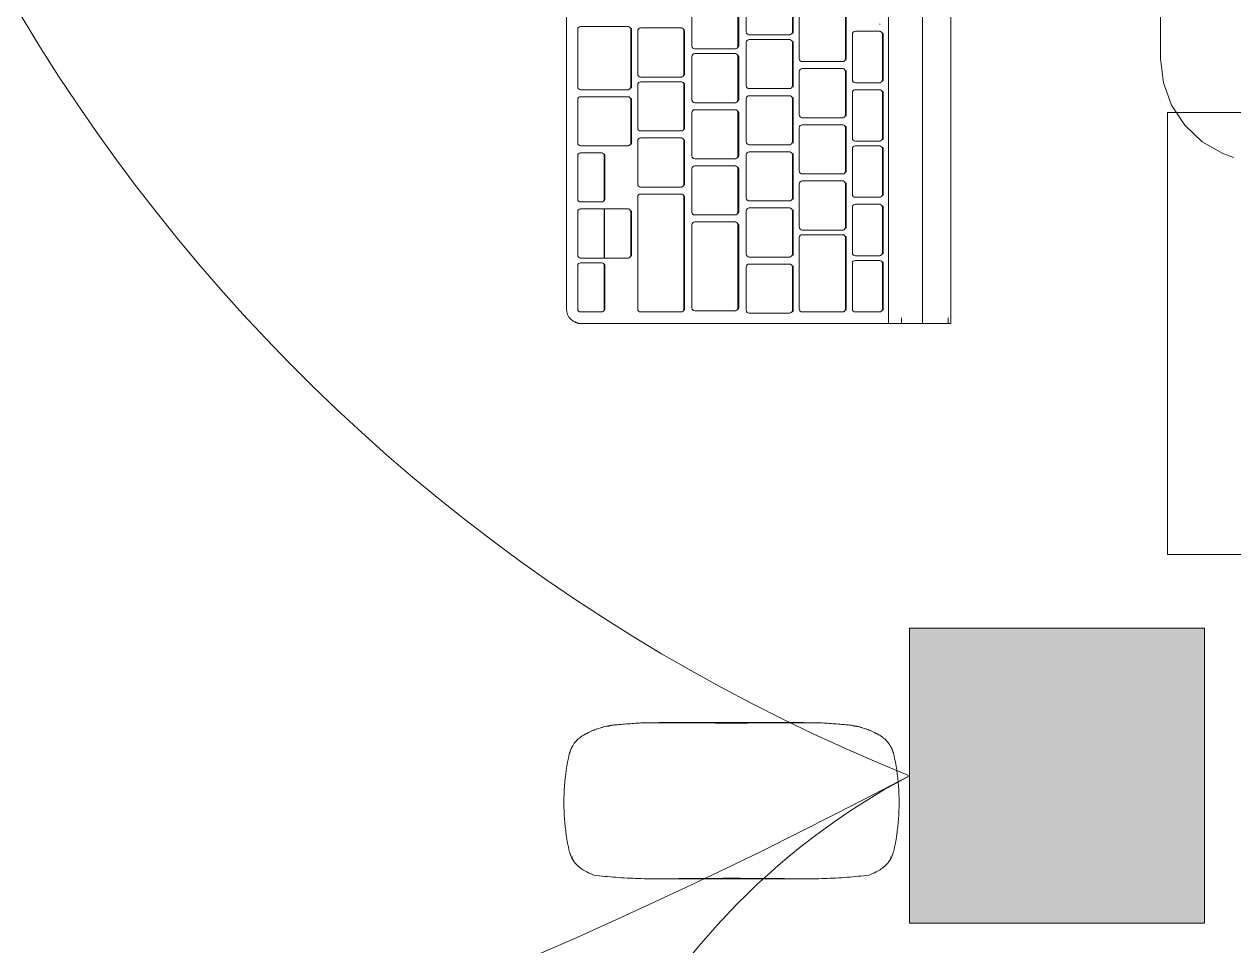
# Model space of a CAD drawing. Header units: millimetres. Extents: x -11245 to 8231, y -22520 to -3800.
# Drawn here: x -35 to 375.4, y -11377.4 to -11064.7 of the extents above; entities that cross this region are included whole.
import ezdxf

# ---------------------------------------------------------------- set-up
doc = ezdxf.new("R2010")
doc.units = ezdxf.units.MM
for name, color, linetype, lineweight in [('A-ANNO-NOTE', 131, 'Continuous', 9), ('A-DETL-GENF', 92, 'Continuous', 9), ('A-DETL-THIN', 151, 'Continuous', 9), ('I-FURN', 30, 'Continuous', 9)]:
    doc.layers.add(name, color=color, linetype=linetype, lineweight=lineweight)

# ---------------------------------------------------------------- blocks, each defined once
blk = doc.blocks.new('Blks_Elet_Apple_iMac - Apple iMac-V24-PONTOS ELÉTRICOS TÉRREO')
at = {"layer": 'I-FURN', "color": 254}
for p, q in [((51.79, 10.14), (-51.79, 10.14)), ((141.61, -61.03), (-137.79, -61.03)), ((141.61, -61.08), (141.61, -70.67)), ((141.61, -61.91), (139.61, -61.91)), ((141.61, -70.67), (-137.79, -70.67)), ((141.61, -70.67), (141.61, -82.21)), ((139.61, -77.79), (141.61, -77.79)), ((141.61, -82.21), (-137.79, -82.21)), ((-137.79, -82.21), (141.61, -82.21)), ((40.01, -85.23), (40.01, -84.99)), ((42.39, -84.99), (42.39, -85.23)), ((42.39, -85.23), (42.39, -93.42)), ((43.39, -83.99), (58.85, -83.99)), ((58.85, -84.23), (43.39, -84.23)), ((59.85, -85.23), (59.85, -84.99)), ((59.85, -93.42), (59.85, -85.23)), ((62.23, -84.99), (62.23, -85.23)), ((62.23, -85.23), (62.23, -93.42)), ((63.23, -83.99), (78.69, -83.99)), ((78.69, -84.23), (63.23, -84.23)), ((79.69, -85.23), (79.69, -84.99)), ((79.69, -93.42), (79.69, -85.23)), ((81.28, -84.99), (81.28, -85.23)), ((81.28, -85.23), (81.28, -93.42)), ((82.28, -83.99), (97.74, -83.99)), ((97.74, -84.23), (82.28, -84.23)), ((98.74, -85.23), (98.74, -84.99)), ((98.74, -93.42), (98.74, -85.23)), ((101.12, -84.99), (101.12, -85.23)), ((101.12, -85.23), (101.12, -93.42)), ((102.12, -83.99), (117.59, -83.99)), ((117.59, -84.23), (102.12, -84.23)), ((118.59, -85.23), (118.59, -84.99)), ((118.59, -93.42), (118.59, -85.23)), ((120.17, -84.99), (120.17, -85.23)), ((120.17, -85.23), (120.17, -93.42)), ((121.17, -83.99), (136.64, -83.99)), ((136.64, -84.23), (121.17, -84.23)), ((137.64, -85.23), (137.64, -84.99)), ((137.64, -93.42), (137.64, -85.23)), ((141.61, -186.46), (141.61, -82.21)), ((37.04, -96.52), (51.71, -96.52)), ((51.71, -96.76), (37.04, -96.76)), ((43.39, -94.41), (58.85, -94.41)), ((52.71, -97.76), (52.71, -97.52)), ((52.71, -111.44), (52.71, -97.76)), ((55.09, -97.52), (55.09, -97.76)), ((55.09, -97.76), (55.09, -111.44)), ((56.09, -96.52), (70.76, -96.52)), ((70.76, -96.76), (56.09, -96.76)), ((63.23, -94.41), (78.69, -94.41)), ((71.76, -97.76), (71.76, -97.52)), ((71.76, -111.44), (71.76, -97.76)), ((74.14, -97.52), (74.14, -97.76)), ((74.14, -97.76), (74.14, -111.44)), ((75.14, -96.52), (89.81, -96.52)), ((89.81, -96.76), (75.14, -96.76)), ((82.28, -94.41), (97.74, -94.41)), ((90.81, -97.76), (90.81, -97.52)), ((90.81, -111.44), (90.81, -97.76)), ((93.19, -97.52), (93.19, -97.76)), ((93.19, -97.76), (93.19, -111.44)), ((94.19, -96.52), (108.86, -96.52)), ((108.86, -96.76), (94.19, -96.76)), ((102.12, -94.41), (117.59, -94.41)), ((109.86, -97.76), (109.86, -97.52)), ((109.86, -111.44), (109.86, -97.76)), ((111.44, -97.52), (111.44, -97.76)), ((111.44, -97.76), (111.44, -111.44)), ((112.44, -96.52), (136.64, -96.52)), ((136.64, -96.76), (112.44, -96.76)), ((121.17, -94.41), (136.64, -94.41)), ((137.64, -97.76), (137.64, -97.52)), ((137.64, -111.44), (137.64, -97.76)), ((27.95, -114.54), (42.62, -114.54)), ((42.62, -114.78), (27.95, -114.78)), ((37.04, -112.43), (51.71, -112.43)), ((46.21, -114.54), (60.88, -114.54)), ((60.88, -114.78), (46.21, -114.78)), ((56.09, -112.43), (70.76, -112.43)), ((65.26, -114.54), (79.93, -114.54)), ((79.93, -114.78), (65.26, -114.78)), ((75.14, -112.43), (89.81, -112.43)), ((84.31, -114.54), (98.98, -114.54)), ((98.98, -114.78), (84.31, -114.78)), ((94.19, -112.43), (108.86, -112.43)), ((103.36, -114.54), (118.03, -114.54)), ((118.03, -114.78), (103.36, -114.78)), ((112.44, -112.43), (136.64, -112.43)), ((122.41, -114.54), (137.08, -114.54)), ((137.08, -114.78), (122.41, -114.78)), ((276.99, -110.97), (276.99, -121.39)), ((329.97, -121.4), (329.97, -110.93)), ((43.62, -115.77), (43.62, -115.53)), ((43.62, -129.45), (43.62, -115.77)), ((45.21, -115.53), (45.21, -115.77)), ((45.21, -115.77), (45.21, -129.45)), ((61.88, -115.77), (61.88, -115.53)), ((61.88, -129.45), (61.88, -115.77)), ((64.26, -115.53), (64.26, -115.77)), ((64.26, -115.77), (64.26, -129.45)), ((80.93, -115.77), (80.93, -115.53)), ((80.93, -129.45), (80.93, -115.77)), ((83.31, -115.53), (83.31, -115.77)), ((83.31, -115.77), (83.31, -129.45)), ((99.98, -115.77), (99.98, -115.53)), ((99.98, -129.45), (99.98, -115.77)), ((102.36, -115.53), (102.36, -115.77)), ((102.36, -115.77), (102.36, -129.45)), ((119.03, -115.77), (119.03, -115.53)), ((119.03, -129.45), (119.03, -115.77)), ((121.41, -115.53), (121.41, -115.77)), ((121.41, -115.77), (121.41, -129.45)), ((138.08, -115.77), (138.08, -115.53)), ((138.08, -129.45), (138.08, -115.77)), ((276.99, -121.39), (276.99, -149.51)), ((329.97, -149.5), (329.97, -121.4)), ((27.95, -130.44), (42.62, -130.44)), ((46.21, -130.44), (60.88, -130.44)), ((65.26, -130.44), (79.93, -130.44)), ((84.31, -130.44), (98.98, -130.44)), ((103.36, -130.44), (118.03, -130.44)), ((122.41, -130.44), (137.08, -130.44)), ((32.71, -133), (47.38, -133)), ((47.38, -133.24), (32.71, -133.24)), ((48.38, -134.23), (48.38, -133.99)), ((48.38, -147.91), (48.38, -134.23)), ((49.97, -133.99), (49.97, -134.23)), ((49.97, -134.23), (49.97, -147.91)), ((50.97, -133), (65.64, -133)), ((65.64, -133.24), (50.97, -133.24)), ((66.64, -134.23), (66.64, -133.99)), ((66.64, -147.91), (66.64, -134.23)), ((69.02, -133.99), (69.02, -134.23)), ((69.02, -134.23), (69.02, -147.91)), ((70.02, -133), (84.69, -133)), ((84.69, -133.24), (70.02, -133.24)), ((85.69, -134.23), (85.69, -133.99)), ((85.69, -147.91), (85.69, -134.23)), ((88.07, -133.99), (88.07, -134.23)), ((88.07, -134.23), (88.07, -147.91)), ((89.07, -133), (103.74, -133)), ((103.74, -133.24), (89.07, -133.24)), ((104.74, -134.23), (104.74, -133.99)), ((104.74, -147.91), (104.74, -134.23)), ((107.12, -133.99), (107.12, -134.23)), ((107.12, -134.23), (107.12, -147.91)), ((108.12, -133), (136.26, -133)), ((136.26, -133.24), (108.12, -133.24)), ((137.26, -134.23), (137.26, -133.99)), ((137.26, -147.91), (137.26, -134.23)), ((32.71, -148.9), (47.38, -148.9)), ((42.29, -151.35), (56.96, -151.35)), ((56.96, -151.59), (42.29, -151.59)), ((50.97, -148.9), (65.64, -148.9)), ((60.55, -151.35), (75.22, -151.35)), ((75.22, -151.59), (60.55, -151.59)), ((70.02, -148.9), (84.69, -148.9)), ((79.6, -151.35), (94.27, -151.35)), ((94.27, -151.59), (79.6, -151.59)), ((89.07, -148.9), (103.74, -148.9)), ((98.65, -151.35), (136.64, -151.35)), ((136.64, -151.59), (98.65, -151.59)), ((108.12, -148.9), (136.26, -148.9)), ((276.99, -149.51), (276.99, -159.93)), ((329.97, -159.97), (329.97, -149.5)), ((41.29, -152.34), (41.29, -152.58)), ((41.29, -152.58), (41.29, -166.26)), ((57.96, -152.58), (57.96, -152.34)), ((57.96, -166.26), (57.96, -152.58)), ((59.55, -152.34), (59.55, -152.58)), ((59.55, -152.58), (59.55, -166.26)), ((76.22, -152.58), (76.22, -152.34)), ((76.22, -166.26), (76.22, -152.58)), ((78.6, -152.34), (78.6, -152.58)), ((78.6, -152.58), (78.6, -166.26)), ((95.27, -152.58), (95.27, -152.34)), ((95.27, -166.26), (95.27, -152.58)), ((97.65, -152.34), (97.65, -152.58)), ((97.65, -152.58), (97.65, -166.26)), ((137.64, -152.58), (137.64, -152.34)), ((137.64, -166.26), (137.64, -152.58)), ((42.29, -167.25), (56.96, -167.25)), ((60.55, -167.25), (75.22, -167.25)), ((79.6, -167.25), (94.27, -167.25)), ((98.65, -167.25), (136.64, -167.25)), ((40.8, -170.36), (40.8, -170.6)), ((40.8, -170.6), (40.8, -186.62)), ((41.8, -169.37), (61.23, -169.37)), ((61.23, -169.6), (41.8, -169.6)), ((62.23, -170.6), (62.23, -170.36)), ((62.23, -186.62), (62.23, -170.6)), ((64.61, -170.36), (64.61, -170.6)), ((64.61, -170.6), (64.61, -186.62)), ((65.61, -169.37), (80.28, -169.37)), ((80.28, -169.6), (65.61, -169.6)), ((81.28, -170.6), (81.28, -170.36)), ((81.28, -186.62), (81.28, -170.6)), ((102.71, -170.36), (102.71, -170.6)), ((102.71, -170.6), (102.71, -178.53)), ((103.71, -169.36), (118.38, -169.36)), ((118.38, -169.6), (103.71, -169.6)), ((119.38, -170.6), (119.38, -170.36)), ((119.38, -178.53), (119.38, -170.6)), ((83.66, -179.36), (83.66, -179.6)), ((83.66, -179.6), (83.66, -186.62)), ((84.66, -178.37), (99.33, -178.37)), ((99.33, -178.61), (84.66, -178.61)), ((100.33, -179.6), (100.33, -179.36)), ((100.33, -186.62), (100.33, -179.6)), ((102.71, -178.53), (119.38, -178.53)), ((102.71, -178.69), (102.71, -186.62)), ((119.38, -178.69), (102.71, -178.69)), ((119.38, -186.62), (119.38, -178.69)), ((120.97, -179.36), (120.97, -179.6)), ((120.97, -179.6), (120.97, -186.62)), ((121.97, -178.37), (136.64, -178.37)), ((136.64, -178.61), (121.97, -178.61)), ((137.64, -179.6), (137.64, -179.36)), ((137.64, -186.62), (137.64, -179.6)), ((41.8, -187.62), (61.23, -187.62)), ((65.61, -187.62), (80.28, -187.62)), ((84.66, -187.62), (99.33, -187.62)), ((103.71, -187.62), (118.38, -187.62)), ((121.97, -187.62), (136.64, -187.62)), ((-132.79, -191.42), (136.61, -191.42))]:
    blk.add_line(p, q, dxfattribs=at)
at = {"layer": 'I-FURN', "color": 254, "flags": 128}
blk.add_lwpolyline([(85.27, 34.95), (83.93, 31.28), (79.87, 24.24), (74.29, 18.33), (67.5, 13.86), (59.86, 11.08), (51.79, 10.14)], dxfattribs=at)
at = {"layer": 'I-FURN', "color": 254}
for centre, major_axis, start_param, end_param in [((43.39, -85.23), (-1, 0), 4.712389, 6.283185), ((43.39, -84.99), (1, 0), 1.570796, 2.094395), ((58.85, -84.99), (1, 0), 1.047198, 1.570796), ((58.85, -85.23), (1, 0), 0, 1.570796), ((63.23, -85.23), (1, 0), 1.570796, 3.141593), ((63.23, -84.99), (1, 0), 1.570796, 2.094395), ((78.69, -84.99), (1, 0), 1.047198, 1.570796), ((78.69, -85.23), (1, 0), 0, 1.570796), ((82.28, -85.23), (1, 0), 1.570796, 3.141593), ((82.28, -84.99), (1, 0), 1.570796, 2.094395), ((97.74, -84.99), (1, 0), 1.047198, 1.570796), ((97.74, -85.23), (1, 0), 0, 1.570796), ((102.12, -85.23), (1, 0), 1.570796, 3.141593), ((102.12, -84.99), (1, 0), 1.570796, 2.094395), ((117.59, -84.99), (1, 0), 1.047198, 1.570796), ((117.59, -85.23), (1, 0), 0, 1.570796), ((121.17, -85.23), (1, 0), 1.570796, 3.141593), ((121.17, -84.99), (1, 0), 1.570796, 2.094395), ((136.64, -84.99), (1, 0), 1.047198, 1.570796), ((136.64, -85.23), (1, 0), 0, 1.570796), ((43.39, -93.42), (1, 0), 3.141593, 4.712389), ((58.85, -93.42), (1, 0), 4.712389, 6.283185), ((63.23, -93.42), (1, 0), 3.141593, 4.712389), ((78.69, -93.42), (1, 0), 4.712389, 6.283185), ((82.28, -93.42), (1, 0), 3.141593, 4.712389), ((97.74, -93.42), (1, 0), 4.712389, 6.283185), ((102.12, -93.42), (1, 0), 3.141593, 4.712389), ((117.59, -93.42), (1, 0), 4.712389, 6.283185), ((121.17, -93.42), (1, 0), 3.141593, 4.712389), ((136.64, -93.42), (-1, 0), 1.570796, 3.141593), ((51.71, -97.52), (1, 0), 1.047198, 1.570796), ((51.71, -97.76), (1, 0), 0, 1.570796), ((56.09, -97.76), (-1, 0), 4.712389, 6.283185), ((56.09, -97.52), (1, 0), 1.570796, 2.094395), ((70.76, -97.52), (1, 0), 1.047198, 1.570796), ((70.76, -97.76), (1, 0), 0, 1.570796), ((75.14, -97.76), (-1, 0), 4.712389, 6.283185), ((75.14, -97.52), (1, 0), 1.570796, 2.094395), ((89.81, -97.52), (1, 0), 1.047198, 1.570796), ((89.81, -97.76), (1, 0), 0, 1.570796), ((94.19, -97.76), (1, 0), 1.570796, 3.141593), ((94.19, -97.52), (1, 0), 1.570796, 2.094395), ((108.86, -97.52), (1, 0), 1.047198, 1.570796), ((108.86, -97.76), (1, 0), 0, 1.570796), ((112.44, -97.76), (-1, 0), 4.712389, 6.283185), ((112.44, -97.52), (1, 0), 1.570796, 2.094395), ((136.64, -97.52), (1, 0), 1.047198, 1.570796), ((136.64, -97.76), (1, 0), 0, 1.570796), ((42.62, -115.53), (1, 0), 1.047198, 1.570796), ((42.62, -115.77), (1, 0), 0, 1.570796), ((46.21, -115.77), (-1, 0), 4.712389, 6.283185), ((46.21, -115.53), (1, 0), 1.570796, 2.094395), ((51.71, -111.44), (1, 0), 4.712389, 6.283185), ((56.09, -111.44), (1, 0), 3.141593, 4.712389), ((60.88, -115.53), (1, 0), 1.047198, 1.570796), ((60.88, -115.77), (1, 0), 0, 1.570796), ((65.26, -115.77), (-1, 0), 4.712389, 6.283185), ((65.26, -115.53), (1, 0), 1.570796, 2.094395), ((70.76, -111.44), (-1, 0), 1.570796, 3.141593), ((75.14, -111.44), (1, 0), 3.141593, 4.712389), ((79.93, -115.53), (-1, 0), 4.18879, 4.712389), ((79.93, -115.77), (1, 0), 0, 1.570796), ((84.31, -115.77), (-1, 0), 4.712389, 6.283185), ((84.31, -115.53), (1, 0), 1.570796, 2.094395), ((89.81, -111.44), (-1, 0), 1.570796, 3.141593), ((94.19, -111.44), (1, 0), 3.141593, 4.712389), ((98.98, -115.53), (1, 0), 1.047198, 1.570796), ((98.98, -115.77), (-1, 0), 3.141593, 4.712389), ((103.36, -115.77), (-1, 0), 4.712389, 6.283185), ((103.36, -115.53), (1, 0), 1.570796, 2.094395), ((108.86, -111.44), (1, 0), 4.712389, 6.283185), ((112.44, -111.44), (1, 0), 3.141593, 4.712389), ((118.03, -115.53), (1, 0), 1.047198, 1.570796), ((118.03, -115.77), (1, 0), 0, 1.570796), ((122.41, -115.77), (1, 0), 1.570796, 3.141593), ((122.41, -115.53), (1, 0), 1.570796, 2.094395), ((136.64, -111.44), (-1, 0), 1.570796, 3.141593), ((137.08, -115.53), (1, 0), 1.047198, 1.570796), ((137.08, -115.77), (1, 0), 0, 1.570796), ((42.62, -129.45), (1, 0), 4.712389, 6.283185), ((46.21, -129.45), (1, 0), 3.141593, 4.712389), ((60.88, -129.45), (1, 0), 4.712389, 6.283185), ((65.26, -129.45), (1, 0), 3.141593, 4.712389), ((79.93, -129.45), (1, 0), 4.712389, 6.283185), ((84.31, -129.45), (1, 0), 3.141593, 4.712389), ((98.98, -129.45), (1, 0), 4.712389, 6.283185), ((103.36, -129.45), (1, 0), 3.141593, 4.712389), ((118.03, -129.45), (-1, 0), 1.570796, 3.141593), ((122.41, -129.45), (1, 0), 3.141593, 4.712389), ((137.08, -129.45), (1, 0), 4.712389, 6.283185), ((47.38, -133.99), (-1, 0), 4.18879, 4.712389), ((47.38, -134.23), (1, 0), 0, 1.570796), ((50.97, -134.23), (-1, 0), 4.712389, 6.283185), ((50.97, -133.99), (1, 0), 1.570796, 2.094395), ((65.64, -133.99), (1, 0), 1.047198, 1.570796), ((65.64, -134.23), (1, 0), 0, 1.570796), ((70.02, -134.23), (-1, 0), 4.712389, 6.283185), ((70.02, -133.99), (1, 0), 1.570796, 2.094395), ((84.69, -133.99), (1, 0), 1.047198, 1.570796), ((84.69, -134.23), (1, 0), 0, 1.570796), ((89.07, -134.23), (-1, 0), 4.712389, 6.283185), ((89.07, -133.99), (1, 0), 1.570796, 2.094395), ((103.74, -133.99), (-1, 0), 4.18879, 4.712389), ((103.74, -134.23), (1, 0), 0, 1.570796), ((108.12, -134.23), (-1, 0), 4.712389, 6.283185), ((108.12, -133.99), (1, 0), 1.570796, 2.094395), ((136.26, -133.99), (1, 0), 1.047198, 1.570796), ((136.26, -134.23), (1, 0), 0, 1.570796), ((42.29, -152.58), (-1, 0), 4.712389, 6.283185), ((42.29, -152.34), (1, 0), 1.570796, 2.094395), ((47.38, -147.91), (-1, 0), 1.570796, 3.141593), ((50.97, -147.91), (1, 0), 3.141593, 4.712389), ((56.96, -152.34), (1, 0), 1.047198, 1.570796), ((56.96, -152.58), (1, 0), 0, 1.570796), ((60.55, -152.58), (1, 0), 1.570796, 3.141593), ((60.55, -152.34), (1, 0), 1.570796, 2.094395), ((65.64, -147.91), (1, 0), 4.712389, 6.283185), ((70.02, -147.91), (1, 0), 3.141593, 4.712389), ((75.22, -152.34), (1, 0), 1.047198, 1.570796), ((75.22, -152.58), (1, 0), 0, 1.570796), ((79.6, -152.58), (-1, 0), 4.712389, 6.283185), ((79.6, -152.34), (1, 0), 1.570796, 2.094395), ((84.69, -147.91), (-1, 0), 1.570796, 3.141593), ((89.07, -147.91), (1, 0), 3.141593, 4.712389), ((94.27, -152.34), (-1, 0), 4.18879, 4.712389), ((94.27, -152.58), (1, 0), 0, 1.570796), ((98.65, -152.58), (-1, 0), 4.712389, 6.283185), ((98.65, -152.34), (1, 0), 1.570796, 2.094395), ((103.74, -147.91), (-1, 0), 1.570796, 3.141593), ((108.12, -147.91), (1, 0), 3.141593, 4.712389), ((136.26, -147.91), (1, 0), 4.712389, 6.283185), ((136.64, -152.34), (-1, 0), 4.18879, 4.712389), ((136.64, -152.58), (1, 0), 0, 1.570796), ((42.29, -166.26), (1, 0), 3.141593, 4.712389), ((56.96, -166.26), (1, 0), 4.712389, 6.283185), ((60.55, -166.26), (1, 0), 3.141593, 4.712389), ((75.22, -166.26), (1, 0), 4.712389, 6.283185), ((79.6, -166.26), (1, 0), 3.141593, 4.712389), ((94.27, -166.26), (-1, 0), 1.570796, 3.141593), ((98.65, -166.26), (1, 0), 3.141593, 4.712389), ((136.64, -166.26), (-1, 0), 1.570796, 3.141593), ((41.8, -170.6), (-1, 0), 4.712389, 6.283185), ((41.8, -170.36), (1, 0), 1.570796, 2.094395), ((61.23, -170.36), (-1, 0), 4.18879, 4.712389), ((61.23, -170.6), (1, 0), 0, 1.570796), ((65.61, -170.6), (-1, 0), 4.712389, 6.283185), ((65.61, -170.36), (1, 0), 1.570796, 2.094395), ((80.28, -170.36), (1, 0), 1.047198, 1.570796), ((80.28, -170.6), (1, 0), 0, 1.570796), ((103.71, -170.6), (-1, 0), 4.712389, 6.283185), ((103.71, -170.36), (1, 0), 1.570796, 2.094395), ((118.38, -170.36), (1, 0), 1.047198, 1.570796), ((118.38, -170.6), (1, 0), 0, 1.570796), ((84.66, -179.6), (1, 0), 1.570796, 3.141593), ((84.66, -179.36), (1, 0), 1.570796, 2.094395), ((99.33, -179.36), (1, 0), 1.047198, 1.570796), ((99.33, -179.6), (1, 0), 0, 1.570796), ((121.97, -179.6), (1, 0), 1.570796, 3.141593), ((121.97, -179.36), (1, 0), 1.570796, 2.094395), ((136.64, -179.36), (1, 0), 1.047198, 1.570796), ((136.64, -179.6), (1, 0), 0, 1.570796), ((41.8, -186.62), (1, 0), 3.141593, 4.712389), ((61.23, -186.62), (1, 0), 4.712389, 6.283185), ((65.61, -186.62), (1, 0), 3.141593, 4.712389), ((80.28, -186.62), (1, 0), 4.712389, 6.283185), ((84.66, -186.62), (1, 0), 3.141593, 4.712389), ((99.33, -186.62), (-1, 0), 1.570796, 3.141593), ((103.71, -186.62), (-1, 0), 0, 1.570796), ((118.38, -186.62), (-1, 0), 1.570796, 3.141593), ((121.97, -186.62), (-1, 0), 0, 1.570796), ((136.61, -186.46), (-5, 0), 1.570796, 3.141593), ((136.64, -186.62), (-1, 0), 1.570796, 3.141593), ((136.61, -186.08), (5, 0), 5.759587, 6.021386)]:
    blk.add_ellipse(centre, major_axis=major_axis, ratio=0.992813, start_param=start_param, end_param=end_param, dxfattribs=at)
for points in [[(287.72, -80.42), (287.03, -80.58), (285.73, -81.02), (283.97, -82.07), (282.48, -83.42), (281.71, -84.46), (281.37, -85.03)], [(282.53, -83.45), (282.98, -82.97), (283.96, -82.07), (285.73, -81.02), (287.03, -80.58), (287.72, -80.42)], [(287.72, -80.42), (287.03, -80.58), (285.73, -81.02), (283.97, -82.07), (282.98, -82.97), (282.54, -83.45)], [(284.46, -81.8), (283.84, -82.21), (283.26, -82.69), (282.74, -83.23)], [(284.46, -81.8), (284.96, -81.47), (286.01, -80.92), (287.14, -80.55), (287.72, -80.42)], [(320.56, -80.42), (316.95, -79.6), (309.7, -78.51), (298.56, -78.51), (291.32, -79.6), (287.72, -80.42)], [(320.56, -80.42), (321.25, -80.58), (322.56, -81.02), (324.32, -82.07), (325.31, -82.97), (325.75, -83.46)], [(326.91, -85.03), (326.57, -84.46), (325.8, -83.42), (324.32, -82.07), (322.55, -81.02), (321.25, -80.58), (320.56, -80.42)], [(320.56, -80.42), (320.94, -80.51), (321.68, -80.72), (322.39, -81.01), (322.74, -81.18)], [(325.75, -83.46), (325.31, -82.97), (324.32, -82.07), (322.56, -81.02), (321.25, -80.58), (320.56, -80.42)], [(322.74, -81.18), (322.68, -81.3), (322.64, -81.43), (322.59, -81.55)], [(281.37, -85.03), (280.36, -86.73), (278.74, -90.29), (277.95, -94.15), (277.75, -96.16)], [(328.76, -88.79), (328.5, -88.14), (327.94, -86.86), (327.27, -85.63), (326.91, -85.03)], [(278.26, -92.91), (278.15, -93.42), (277.95, -94.47), (277.81, -95.59), (277.75, -96.16)], [(278.13, -94.11), (278.17, -93.71), (278.22, -93.31), (278.26, -92.91)], [(278.25, -92.94), (278.21, -93.34), (278.17, -93.73), (278.13, -94.13)], [(278.69, -91.23), (278.52, -91.79), (278.38, -92.36), (278.25, -92.94)], [(278.26, -92.91), (278.39, -92.33), (278.53, -91.75), (278.7, -91.18)], [(277.75, -96.16), (277.61, -97.77), (277.34, -101.02), (277.12, -104.3), (277.02, -105.95)], [(277.02, -105.95), (277.02, -110.77), (277.02, -120.55), (277.21, -135.45), (277.02, -150.34), (277.02, -160.12), (277.02, -164.93)], [(277.02, -164.93), (277.12, -166.58), (277.34, -169.87), (277.61, -173.11), (277.75, -174.73)], [(277.75, -174.73), (277.95, -176.73), (278.74, -180.59), (280.36, -184.15), (281.37, -185.86)], [(277.75, -174.73), (277.81, -175.3), (277.95, -176.41), (278.14, -177.46), (278.25, -177.97)], [(278.13, -176.75), (278.17, -177.14), (278.21, -177.54), (278.25, -177.93)], [(278.25, -177.97), (278.21, -177.57), (278.17, -177.17), (278.13, -176.76)], [(278.25, -177.93), (278.38, -178.51), (278.52, -179.08), (278.68, -179.65)], [(278.69, -179.69), (278.53, -179.12), (278.38, -178.55), (278.25, -177.97)], [(326.91, -185.86), (327.27, -185.25), (327.94, -184.02), (328.5, -182.75), (328.76, -182.1)], [(281.37, -185.86), (281.71, -186.42), (282.48, -187.47), (283.96, -188.82), (285.73, -189.87), (287.03, -190.31), (287.72, -190.47)], [(287.72, -190.47), (287.03, -190.31), (285.72, -189.87), (283.96, -188.82), (282.97, -187.92), (282.53, -187.43)], [(282.54, -187.43), (282.98, -187.92), (283.96, -188.82), (285.73, -189.87), (287.03, -190.31), (287.72, -190.47)], [(282.74, -187.65), (283.26, -188.2), (283.84, -188.68), (284.46, -189.09)], [(320.56, -190.47), (321.25, -190.31), (322.55, -189.87), (324.32, -188.82), (325.8, -187.47), (326.57, -186.43), (326.91, -185.86)], [(325.75, -187.44), (325.3, -187.92), (324.32, -188.82), (322.55, -189.87), (321.25, -190.31), (320.56, -190.47)], [(320.56, -190.47), (321.25, -190.31), (322.56, -189.87), (324.32, -188.82), (325.31, -187.92), (325.75, -187.44)], [(287.72, -190.47), (287.14, -190.33), (286.01, -189.97), (284.96, -189.42), (284.46, -189.09)], [(287.72, -190.47), (291.32, -191.29), (298.56, -192.37), (309.7, -192.38), (316.95, -191.29), (320.56, -190.47)], [(322.74, -189.7), (322.39, -189.87), (321.68, -190.17), (320.94, -190.38), (320.56, -190.47)], [(322.59, -189.34), (322.64, -189.46), (322.68, -189.58), (322.74, -189.7)]]:
    blk.add_open_spline(points, degree=3, dxfattribs=at)
for points, knots in [([(325.79, -83.5), (325.58, -83.26), (325.14, -82.81), (324.17, -82), (323.33, -81.47), (322.74, -81.18)], [0.3333333, 0.3333333, 0.3333333, 0.3333333, 0.5, 0.6666667, 1, 1, 1, 1]), ([(279.15, -89.77), (279.26, -89.46), (279.87, -87.83), (280.64, -86.26), (281.37, -85.03)], [0.3821306, 0.3821306, 0.3821306, 0.3821306, 0.5, 1, 1, 1, 1]), ([(281.37, -85.03), (280.64, -86.26), (279.87, -87.83), (279.26, -89.46), (279.16, -89.76)], [0, 0, 0, 0, 0.5, 0.613158, 0.613158, 0.613158, 0.613158]), ([(328.76, -182.1), (329.05, -179.65), (329.51, -174.7), (329.97, -167.07), (330.01, -160.59), (329.95, -155.35), (329.92, -151.39), (329.9, -147.42), (329.85, -142.11), (329.79, -135.44), (329.85, -128.78), (329.9, -123.47), (329.92, -119.49), (329.95, -115.54), (330.01, -110.29), (329.97, -103.81), (329.51, -96.19), (329.04, -91.23), (328.76, -88.79)], [0, 0, 0, 0, 0.083333, 0.166667, 0.25, 0.291667, 0.333333, 0.375, 0.416667, 0.5, 0.583333, 0.625, 0.666667, 0.708333, 0.75, 0.833333, 0.916667, 1, 1, 1, 1]), ([(276.98, -115.03), (276.97, -116.05), (276.97, -119.93), (277.01, -126.73), (276.97, -135.44), (277.01, -144.14), (276.97, -150.96), (276.97, -154.85), (276.98, -155.88)], [0.2644967, 0.2644967, 0.2644967, 0.2644967, 0.3, 0.4, 0.5, 0.6, 0.7, 0.7360015, 0.7360015, 0.7360015, 0.7360015]), ([(276.98, -155.87), (276.97, -154.85), (276.97, -150.96), (277.01, -144.15), (276.97, -135.44), (277.01, -126.72), (276.97, -119.93), (276.97, -116.05), (276.98, -115.05)], [0.2643759, 0.2643759, 0.2643759, 0.2643759, 0.3, 0.4, 0.5, 0.6, 0.7, 0.7350492, 0.7350492, 0.7350492, 0.7350492]), ([(329.95, -154.71), (329.96, -154), (329.97, -151.87), (330, -148.31), (329.98, -142.6), (329.93, -135.43), (329.98, -128.26), (330, -122.55), (329.97, -118.99), (329.96, -116.87), (329.95, -116.17)], [0.3124442, 0.3124442, 0.3124442, 0.3124442, 0.3333333, 0.375, 0.4166667, 0.5, 0.5833333, 0.625, 0.6666667, 0.6874323, 0.6874323, 0.6874323, 0.6874323]), ([(329.95, -116.18), (329.96, -116.89), (329.97, -119.01), (330, -122.57), (329.98, -128.28), (329.95, -132.58), (329.95, -135.45)], [0.3125011, 0.3125011, 0.3125011, 0.3125011, 0.3333333, 0.375, 0.4166667, 0.5, 0.5, 0.5, 0.5]), ([(329.95, -135.45), (329.95, -138.32), (329.98, -142.62), (330, -148.33), (329.97, -151.88), (329.96, -154.01), (329.95, -154.72)], [0.5, 0.5, 0.5, 0.5, 0.5833333, 0.625, 0.6666667, 0.687538, 0.687538, 0.687538, 0.687538]), ([(281.37, -185.86), (280.64, -184.63), (279.87, -183.05), (279.26, -181.42), (279.15, -181.1)], [0, 0, 0, 0, 0.5, 0.6174467, 0.6174467, 0.6174467, 0.6174467]), ([(279.15, -181.12), (279.26, -181.42), (279.87, -183.05), (280.64, -184.62), (281.37, -185.86)], [0.3872604, 0.3872604, 0.3872604, 0.3872604, 0.5, 1, 1, 1, 1]), ([(322.74, -189.7), (323.33, -189.41), (324.17, -188.89), (325.14, -188.08), (325.58, -187.63), (325.79, -187.39)], [0, 0, 0, 0, 0.3333333, 0.5, 0.6666667, 0.6666667, 0.6666667, 0.6666667])]:
    blk.add_open_spline(points, degree=3, knots=knots, dxfattribs=at)

msp = doc.modelspace()

# ---------------------------------------------------------------- hatches: boundary and pattern name
at = {"layer": 'A-DETL-GENF'}
h = msp.add_hatch(color=133, dxfattribs=at)
h.paths.add_polyline_path([(5125.38, -15879.651), (5125.38, -15779.651), (5025.38, -15779.651), (5025.38, -15879.651)])
h.paths.add_polyline_path([(5025.38, -15212.984), (5125.38, -15212.984), (5125.38, -15112.984), (5025.38, -15112.984)])
h.paths.add_polyline_path([(5125.38, -14546.317), (5125.38, -14446.317), (5025.38, -14446.317), (5025.38, -14546.317)])
h.paths.add_polyline_path([(5025.38, -13879.651), (5125.38, -13879.651), (5125.38, -13779.651), (5025.38, -13779.651)])
h.paths.add_polyline_path([(6925.38, -12699.651), (7025.38, -12699.651), (7025.38, -12599.651), (6925.38, -12599.651)])
h.paths.add_polyline_path([(5562.047, -12699.651), (5662.047, -12699.651), (5662.047, -12599.651), (5562.047, -12599.651)])
h.paths.add_polyline_path([(4298.713, -12699.651), (4298.713, -12599.651), (4198.713, -12599.651), (4198.713, -12699.651)])
h.paths.add_polyline_path([(2835.38, -12699.651), (2935.38, -12699.651), (2935.38, -12599.651), (2835.38, -12599.651)])
h.paths.add_polyline_path([(1465.38, -12699.651), (1465.38, -12599.651), (1365.38, -12599.651), (1365.38, -12699.651)])
h.paths.add_polyline_path([(-34.62, -12699.651), (-34.62, -12599.651), (-134.62, -12599.651), (-134.62, -12699.651)])
h.paths.add_polyline_path([(-1534.62, -12699.651), (-1534.62, -12599.651), (-1634.62, -12599.651), (-1634.62, -12699.651)])
h.paths.add_polyline_path([(7025.38, -11439.651), (7025.38, -11339.651), (6925.38, -11339.651), (6925.38, -11439.651)])
h.paths.add_polyline_path([(365.38, -11369.651), (365.38, -11269.651), (265.38, -11269.651), (265.38, -11369.651)])
h.paths.add_polyline_path([(-1434.62, -11369.651), (-1434.62, -11269.651), (-1534.62, -11269.651), (-1534.62, -11369.651)])
h.paths.add_polyline_path([(3345.38, -11019.651), (3345.38, -10919.651), (3245.38, -10919.651), (3245.38, -11019.651)])
h.paths.add_polyline_path([(2345.38, -11019.651), (2345.38, -10919.651), (2245.38, -10919.651), (2245.38, -11019.651)])
h.paths.add_polyline_path([(1245.38, -11019.651), (1345.38, -11019.651), (1345.38, -10919.651), (1245.38, -10919.651)])
h.paths.add_polyline_path([(365.38, -10219.651), (365.38, -10119.651), (265.38, -10119.651), (265.38, -10219.651)])
h.paths.add_polyline_path([(-1434.62, -10219.651), (-1434.62, -10119.651), (-1534.62, -10119.651), (-1534.62, -10219.651), (-1521.115, -10219.651)])
h.paths.add_polyline_path([(7025.38, -10179.651), (7025.38, -10079.651), (6925.38, -10079.651), (6925.38, -10179.651)])
h.paths.add_polyline_path([(265.38, -9069.651), (365.38, -9069.651), (365.38, -8969.651), (265.38, -8969.651), (265.38, -9048.468)])
h.paths.add_polyline_path([(-1534.62, -9069.651), (-1434.62, -9069.651), (-1434.62, -8969.651), (-1534.62, -8969.651)])
h.paths.add_polyline_path([(7025.38, -8919.651), (7025.38, -8819.651), (6925.38, -8819.651), (6925.38, -8919.651)])
h.paths.add_polyline_path([(5662.047, -8919.651), (5662.047, -8819.651), (5562.047, -8819.651), (5562.047, -8919.651)])
h.paths.add_polyline_path([(4298.713, -8919.651), (4298.713, -8819.651), (4198.713, -8819.651), (4198.713, -8919.651)])
h.paths.add_polyline_path([(3245.38, -8919.651), (3345.38, -8919.651), (3345.38, -8819.651), (3245.38, -8819.651)])
h.paths.add_polyline_path([(2345.38, -8919.651), (2345.38, -8819.651), (2245.38, -8819.651), (2245.38, -8919.651), (2274.37, -8919.651)])
h.paths.add_polyline_path([(1245.38, -8919.651), (1345.38, -8919.651), (1345.38, -8819.651), (1245.38, -8819.651), (1245.38, -8858.754)])

# ---------------------------------------------------------------- linework, layer by layer
at = {"layer": 'A-ANNO-NOTE'}
for p, q in [((352.88, -11244.651), (352.88, -11094.651)), ((352.88, -11094.651), (502.88, -11094.651)), ((352.88, -11244.651), (502.88, -11244.651))]:
    msp.add_line(p, q, dxfattribs=at)
at = {"layer": 'A-DETL-THIN'}
for p, q in [((365.38, -11269.651), (265.38, -11269.651)), ((265.38, -11269.651), (265.38, -11369.651)), ((365.38, -11369.651), (365.38, -11269.651)), ((265.38, -11369.651), (365.38, -11369.651))]:
    msp.add_line(p, q, dxfattribs=at)
for centre, radius, start, end in [((826.11, -10311.662), 1530.369, 174.675538, 252.307994), ((496.162, -10744.651), 619.585, 111.868582, 248.131418), ((-584.62, -9713.788), 1816.947, 242.107263, 297.892737), ((377.267, -11531.034), 239.169, 117.89274, 266.10726)]:
    msp.add_arc(centre, radius, start, end, dxfattribs=at)

# ---------------------------------------------------------------- block references
at = {"layer": 'I-FURN', "color": 254, "rotation": 269.9999999999997}
msp.add_blockref('Blks_Elet_Apple_iMac - Apple iMac-V24-PONTOS ELÉTRICOS TÉRREO', (340.38, -11024.651), dxfattribs=at)

doc.saveas('drawing.dxf')
